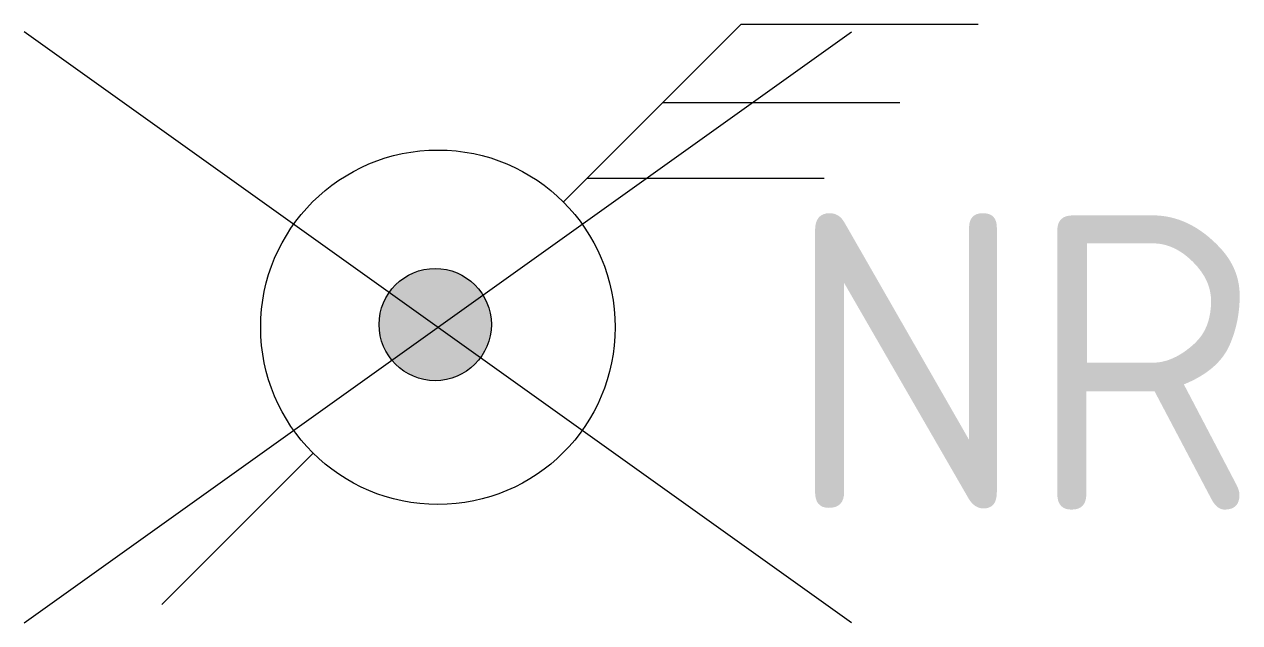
# Model space of a CAD drawing. Extents: x -3.5 to 6.8, y -2.5 to 2.6.
import ezdxf

# ---------------------------------------------------------------- set-up
doc = ezdxf.new("R2010")
doc.units = 0
doc.styles.add('NLCS-ISO', font='NLCS-ISO.ttf')

msp = doc.modelspace()

# ---------------------------------------------------------------- hatches: boundary and pattern name
h = msp.add_hatch(color=256)
h.paths.add_polyline_path([(0.319, 0.353, 0.674735), (-0.498, 0.023, 0.205372), (-0.35, -0.321)])
h.paths.add_polyline_path([(0.452, 0.023, 0.194219), (0.319, 0.353), (-0.35, -0.321, 0.659239)])

# ---------------------------------------------------------------- linework, layer by layer
for p, q in [((-3.5, -2.5), (3.5, 2.5)), ((3.5, -2.5), (-3.5, 2.5)), ((2.565, 2.564), (4.57, 2.564)), ((1.901, 1.901), (3.907, 1.901)), ((1.263, 1.263), (3.269, 1.263))]:
    msp.add_line(p, q)
at = {"flags": 128}
for points in [[(1.061, 1.061), (2.565, 2.564)], [(-2.335, -2.347), (-1.055, -1.066)]]:
    msp.add_lwpolyline(points, dxfattribs=at)
for centre, radius in [((0, 0), 1.5), ((-0.023, 0.023), 0.475)]:
    msp.add_circle(centre, radius)

# ---------------------------------------------------------------- texts
at = {"style": 'NLCS-ISO'}
msp.add_attdef('NR', (2.935, -1.543), '', height=2.5, dxfattribs=at)

doc.saveas('drawing.dxf')
